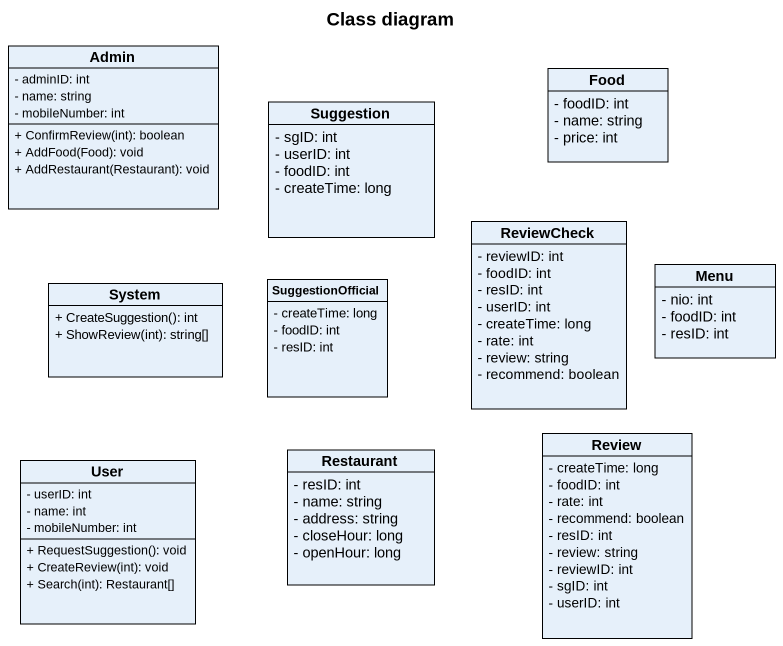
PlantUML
@startuml
title Class diagram
hide circle
hide empty members
skinparam classAttributeIconSize 0
class Admin {
  - adminID: int
  - name: string
  - mobileNumber: int
  + ConfirmReview(int): boolean
  + AddFood(Food): void
  + AddRestaurant(Restaurant): void
}
class Suggestion {
  - sgID: int
  - userID: int
  - foodID: int
  - createTime: long
}
class Food {
  - foodID: int
  - name: string
  - price: int
}
class ReviewCheck {
  - reviewID: int
  - foodID: int
  - resID: int
  - userID: int
  - createTime: long
  - rate: int
  - review: string
  - recommend: boolean
}
class System {
  + CreateSuggestion(): int
  + ShowReview(int): string[]
}
class SuggestionOfficial {
  - createTime: long
  - foodID: int
  - resID: int
}
class Menu {
  - nio: int
  - foodID: int
  - resID: int
}
class User {
  - userID: int
  - name: int
  - mobileNumber: int
  + RequestSuggestion(): void
  + CreateReview(int): void
  + Search(int): Restaurant[]
}
class Restaurant {
  - resID: int
  - name: string
  - address: string
  - closeHour: long
  - openHour: long
}
class Review {
  - createTime: long
  - foodID: int
  - rate: int
  - recommend: boolean
  - resID: int
  - review: string
  - reviewID: int
  - sgID: int
  - userID: int
}
@enduml
